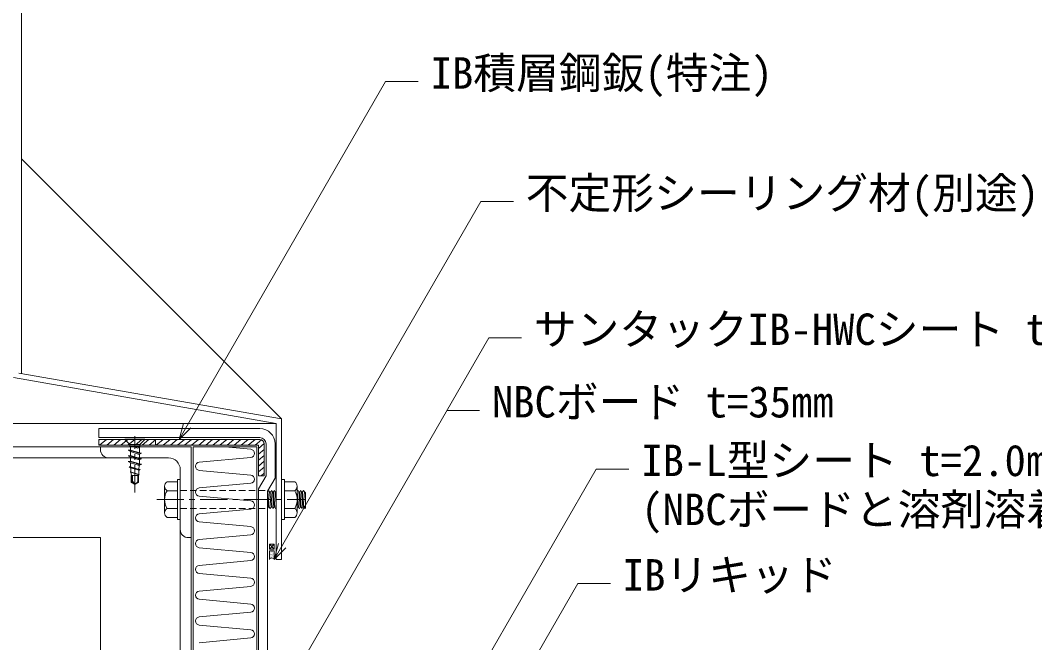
# Model space of a CAD drawing. Units: millimetres, scale not verified. Extents: x -840 to 840, y -594 to 594.
# Drawn here: x 268 to 641.2, y -74.6 to 154.2 of the extents above; entities that cross this region are included whole.
import ezdxf
from ezdxf.enums import TextEntityAlignment as Align

# ---------------------------------------------------------------- set-up
doc = ezdxf.new("R2010")
doc.units = ezdxf.units.MM
doc.header["$LTSCALE"] = 2
doc.linetypes.add('CHAIN1', pattern=[8, 5, -1, 1, -1])
doc.linetypes.add('DASHED1', pattern=[1.8, 1.2, -0.6])
for name, color, linetype, lineweight in [('0-2_文字', 5, 'Continuous', 9), ('0-6_寸法線', 7, 'Continuous', 9), ('0-7_躯体', 4, 'Continuous', 9), ('0-8_中心線', 2, 'CHAIN1', 9), ('0-9_鋼材(C型・H鋼ｅｔｃ)', 7, 'Continuous', 9), ('0-A_断熱材', 4, 'Continuous', 9), ('0-B_IBｼｰﾄ', 7, 'Continuous', 9), ('0-C_部材(積層鋼板)', 4, 'Continuous', 9), ('0-D_部材(ﾋﾞｽ類)', 7, 'Continuous', 9), ('0-E_シーリング(IBｼﾘｺｰﾝ)', 7, 'Continuous', 9)]:
    doc.layers.add(name, color=color, linetype=linetype, lineweight=lineweight)
doc.styles.add('ＭＳ ゴシック', font='')
doc.styles.get('ＭＳ ゴシック').set_extended_font_data('MS Gothic')

msp = doc.modelspace()

# ---------------------------------------------------------------- linework, layer by layer
at = {"layer": '0-6_寸法線'}
for p, q in [((326.501, 0.152), (402.417, 131.644)), ((402.417, 131.644), (414.417, 131.644)), ((361.478, -43.959), (437.395, 87.533)), ((437.395, 87.533), (449.395, 87.533)), ((424.95, 10.808), (436.95, 10.808)), ((373.347, -195.293), (479.898, -10.739)), ((479.898, -10.739), (491.898, -10.739)), ((395.169, -187.762), (473.085, -52.805)), ((473.085, -52.805), (485.085, -52.805))]:
    msp.add_line(p, q, dxfattribs=at)
for points in [[(355.012, -110.33), (440.347, 37.476), (452.347, 37.476)], [(330.743, 4.395), (326.501, 0.152), (328.054, 5.948)], [(365.721, -39.717), (361.478, -43.959), (363.031, -38.164)]]:
    msp.add_lwpolyline(points, dxfattribs=at)
at = {"layer": '0-7_躯体', "color": 7}
for p, q in [((268.545, 419.517), (268.545, 24.359)), ((364.145, 7.723), (268.545, 103.323)), ((362.145, 6.041), (265.545, 22.851)), ((364.145, 7.723), (267.545, 24.533)), ((364.145, 7.723), (364.145, -43.959)), ((330.878, -2.626), (-365.788, -2.626)), ((330.878, -2.626), (330.878, -303.656)), ((300.545, -6.626), (-335.455, -6.626)), ((326.878, -32.959), (326.878, -303.739)), ((297.545, -35.959), (297.545, -304.342))]:
    msp.add_line(p, q, dxfattribs=at)
for points in [[(362.145, 6.041), (-397.055, 6.041), (-300.455, 22.851)], [(362.145, 6.041), (362.145, -43.959), (364.145, -43.959)], [(297.545, -35.959), (-332.455, -35.959), (-332.455, -317.309)]]:
    msp.add_lwpolyline(points, dxfattribs=at)
at = {"layer": '0-8_中心線'}
for p, q in [((310.212, -19.313), (310.212, 1.301)), ((318.21, -21.959), (372.897, -21.959))]:
    msp.add_line(p, q, dxfattribs=at)
at = {"layer": '0-9_鋼材(C型・H鋼ｅｔｃ)'}
for p, q in [((322.545, -6.626), (300.545, -6.626)), ((326.878, -32.959), (326.878, -10.959))]:
    msp.add_line(p, q, dxfattribs=at)
for points in [[(297.545, -3.626), (297.545, -2.626), (330.878, -2.626)], [(330.878, -2.626), (330.878, -35.959), (329.878, -35.959)]]:
    msp.add_lwpolyline(points, dxfattribs=at)
for centre, radius, start, end in [((300.545, -3.626), 3, 180, 270), ((322.545, -10.959), 4.333, 0, 90), ((329.878, -32.959), 3, 180, 270)]:
    msp.add_arc(centre, radius, start, end, dxfattribs=at)
at = {"layer": '0-A_断熱材'}
for p, q in [((343.345, -2.626), (352.835, -3.493)), ((333.856, -8.231), (352.835, -6.497)), ((333.856, -11.235), (352.835, -12.969)), ((333.856, -17.707), (352.835, -15.974)), ((333.856, -20.712), (352.835, -22.446)), ((333.856, -27.184), (352.835, -25.45)), ((333.856, -30.188), (352.835, -31.922)), ((333.856, -36.66), (352.835, -34.927)), ((333.856, -39.665), (352.835, -41.399)), ((333.856, -46.137), (352.835, -44.403)), ((333.856, -49.141), (352.835, -50.875)), ((333.856, -55.613), (352.835, -53.88)), ((333.856, -58.618), (352.835, -60.352)), ((333.856, -65.09), (352.835, -63.356)), ((333.856, -68.094), (352.835, -69.828)), ((333.856, -74.566), (352.835, -72.833))]:
    msp.add_line(p, q, dxfattribs=at)
at = {"layer": '0-A_断熱材', "color": 7}
msp.add_lwpolyline([(355.012, -198.338), (355.012, -2.626), (331.678, -2.626), (331.678, -198.338)], close=True, dxfattribs=at)
at = {"layer": '0-A_断熱材'}
for centre, start, end in [((352.694, -4.995), 275.35135, 84.64865), ((333.996, -9.733), 95.35135, 264.64865), ((352.694, -14.471), 275.35135, 84.64865), ((333.996, -19.21), 95.35135, 264.64865), ((352.694, -23.948), 275.35135, 84.64865), ((333.996, -28.686), 95.35135, 264.64865), ((352.694, -33.424), 275.35135, 84.64865), ((333.996, -38.163), 95.35135, 264.64865), ((352.694, -42.901), 275.35135, 84.64865), ((333.996, -47.639), 95.35135, 264.64865), ((352.694, -52.377), 275.35135, 84.64865), ((333.996, -57.116), 95.35135, 264.64865), ((352.694, -61.854), 275.35135, 84.64865), ((333.996, -66.592), 95.35135, 264.64865), ((352.694, -71.33), 275.35135, 84.64865)]:
    msp.add_arc(centre, 1.509, start, end, dxfattribs=at)
at = {"layer": '0-B_IBｼｰﾄ'}
for p, q in [((356.123, 4.152), (296.878, 4.152)), ((296.878, 0.819), (296.878, 4.152)), ((356.123, 0.819), (296.878, 0.819)), ((358.456, -13.181), (358.456, -1.515)), ((361.79, -14.075), (361.79, -1.515)), ((358.456, -13.181), (355.678, -17.993)), ((361.79, -14.075), (359.012, -18.886)), ((355.678, -184.09), (355.678, -17.993)), ((359.012, -182.838), (359.012, -18.886))]:
    msp.add_line(p, q, dxfattribs=at)
for radius in [5.667, 2.333]:
    msp.add_arc((356.123, -1.515), radius, 0, 90, dxfattribs=at)
at = {"layer": '0-C_部材(積層鋼板)'}
for p, q in [((296.878, -0.078), (297.154, 0.152)), ((297.224, -1.959), (299.757, 0.152)), ((299.827, -1.959), (302.359, 0.152)), ((302.43, -1.959), (304.962, 0.152)), ((305.033, -1.959), (307.565, 0.152)), ((307.636, -1.959), (310.168, 0.152)), ((310.238, -1.959), (312.771, 0.152)), ((312.841, -1.959), (315.373, 0.152)), ((318.047, -1.959), (320.579, 0.152)), ((320.65, -1.959), (323.182, 0.152)), ((323.252, -1.959), (325.785, 0.152)), ((325.855, -1.959), (328.388, 0.152)), ((328.458, -1.959), (330.99, 0.152)), ((331.061, -1.959), (333.593, 0.152)), ((333.664, -1.959), (336.196, 0.152)), ((336.266, -1.959), (338.799, 0.152)), ((338.869, -1.959), (341.402, 0.152)), ((341.472, -1.959), (344.004, 0.152)), ((344.075, -1.959), (346.607, 0.152)), ((346.678, -1.959), (349.21, 0.152)), ((349.28, -1.959), (351.813, 0.152)), ((351.883, -1.959), (354.416, 0.152)), ((354.486, -1.959), (356.825, -0.009)), ((355.678, -3.135), (357.777, -1.386)), ((355.678, -5.305), (357.79, -3.545)), ((355.678, -7.475), (357.79, -5.715)), ((355.678, -9.645), (357.79, -7.885)), ((355.678, -11.814), (357.79, -10.054)), ((356.642, -13.181), (357.79, -12.224))]:
    msp.add_line(p, q, dxfattribs=at)
at = {"layer": '0-C_部材(積層鋼板)', "color": 7}
for p, q in [((356.123, 0.152), (296.878, 0.152)), ((296.878, 0.152), (296.878, -1.959)), ((355.645, -1.959), (296.878, -1.959)), ((355.678, -13.181), (355.678, -1.992)), ((357.79, -13.181), (357.79, -1.515)), ((357.79, -13.181), (355.678, -13.181))]:
    msp.add_line(p, q, dxfattribs=at)
at = {"layer": '0-C_部材(積層鋼板)'}
msp.add_lwpolyline([(296.878, -1.959), (296.878, 0.152), (317.79, 0.152), (317.79, -1.959)], close=True, dxfattribs=at)
for points in [[(315.444, -1.959), (317.79, -0.004), (317.976, 0.152)], [(355.638, -1.959), (317.79, -1.959), (317.79, 0.152), (356.123, 0.152)], [(357.79, -1.515), (357.79, -13.181), (355.678, -13.181), (355.678, -1.999)]]:
    msp.add_lwpolyline(points, dxfattribs=at)
for centre, radius in [((356.123, -1.515), 1.667), ((355.638, -1.999), 0.04)]:
    msp.add_arc(centre, radius, 0, 90, dxfattribs=at)
at = {"layer": '0-C_部材(積層鋼板)', "color": 7}
for centre, radius in [((356.123, -1.515), 1.667), ((355.645, -1.992), 0.0333)]:
    msp.add_arc(centre, radius, 0, 90, dxfattribs=at)
at = {"layer": '0-D_部材(ﾋﾞｽ類)'}
for p, q in [((313.888, 0.259), (306.536, 0.259)), ((306.536, 0.259), (306.536, 0.152)), ((313.888, 0.152), (306.536, 0.152)), ((308.368, -1.68), (306.536, 0.152)), ((312.056, -1.68), (313.888, 0.152)), ((313.888, 0.259), (313.888, 0.152)), ((312.056, -1.68), (308.368, -1.68)), ((308.368, -1.68), (308.368, -2.485)), ((312.056, -2.485), (308.368, -2.485)), ((308.549, -3.761), (308.549, -2.485)), ((311.243, -2.545), (311.263, -2.545)), ((311.243, -2.602), (311.263, -2.602)), ((311.878, -2.545), (311.878, -2.485)), ((311.883, -4.778), (311.883, -2.7)), ((312.056, -1.68), (312.056, -2.485)), ((308.545, -5.824), (308.545, -4.311)), ((308.545, -7.866), (308.545, -6.374)), ((311.878, -6.841), (311.878, -5.31)), ((311.878, -8.882), (311.878, -7.373)), ((308.095, -9.953), (308.572, -9.953)), ((308.095, -9.953), (308.572, -10.283)), ((308.095, -9.953), (311.797, -10.961)), ((308.572, -8.431), (308.627, -9.953)), ((311.797, -10.961), (308.572, -9.953)), ((308.572, -10.283), (311.797, -11.163)), ((308.664, -10.315), (308.76, -11.778)), ((311.705, -11.163), (311.595, -12.702)), ((311.797, -9.458), (311.705, -10.925)), ((312.127, -10.961), (311.797, -10.961)), ((308.425, -11.721), (308.627, -11.721)), ((308.425, -11.721), (308.663, -11.868)), ((308.425, -11.721), (311.705, -12.748)), ((308.663, -11.868), (311.705, -12.84)), ((308.939, -13.073), (308.76, -11.907)), ((309.042, -15.526), (309.042, -13.073)), ((310.212, -16.406), (310.212, -13.073)), ((311.272, -15.405), (311.272, -13.073)), ((311.418, -13.073), (311.595, -12.795)), ((311.797, -12.748), (311.705, -12.748)), ((308.84, -15.728), (309.042, -15.526)), ((310.212, -16.406), (308.84, -15.728)), ((310.211, -16.362), (309.042, -15.526)), ((310.179, -16.39), (311.272, -15.405)), ((310.212, -16.406), (311.528, -15.728)), ((311.272, -15.405), (311.528, -15.728)), ((321.145, -26.859), (321.145, -17.059)), ((322.021, -15.426), (325.812, -15.426)), ((325.812, -15.426), (325.812, -28.492)), ((365.212, -15.426), (365.212, -28.492)), ((369.003, -15.426), (365.212, -15.426)), ((369.878, -26.859), (369.878, -17.059)), ((322.02, -18.692), (325.812, -18.692)), ((359.012, -19.167), (359.137, -19.167)), ((359.012, -21.959), (359.262, -24.751)), ((359.137, -19.167), (359.42, -18.676)), ((359.637, -24.751), (359.137, -19.167)), ((359.42, -18.676), (359.478, -18.676)), ((359.762, -19.167), (359.478, -18.676)), ((359.762, -19.167), (360.137, -19.167)), ((359.762, -19.167), (360.262, -24.751)), ((360.137, -19.167), (360.42, -18.676)), ((360.637, -24.751), (360.137, -19.167)), ((360.42, -18.676), (360.478, -18.676)), ((360.762, -19.167), (360.478, -18.676)), ((360.762, -19.167), (361.137, -19.167)), ((360.762, -19.167), (361.262, -24.751)), ((361.137, -19.167), (361.42, -18.676)), ((361.637, -24.751), (361.137, -19.167)), ((361.42, -18.676), (361.478, -18.676)), ((361.762, -19.167), (361.478, -18.676)), ((361.762, -19.167), (362.137, -19.167)), ((361.762, -19.167), (362.145, -23.448)), ((369.003, -18.692), (365.212, -18.692)), ((369.878, -19.167), (369.895, -19.167)), ((369.895, -19.167), (370.179, -18.676)), ((370.395, -24.751), (369.895, -19.167)), ((370.179, -18.676), (370.237, -18.676)), ((370.52, -19.167), (370.237, -18.676)), ((370.52, -19.167), (370.895, -19.167)), ((370.52, -19.167), (371.02, -24.751)), ((370.895, -19.167), (371.179, -18.676)), ((371.395, -24.751), (370.895, -19.167)), ((371.179, -18.676), (371.237, -18.676)), ((371.52, -19.167), (371.237, -18.676)), ((371.52, -19.167), (371.895, -19.167)), ((371.52, -19.167), (372.02, -24.751)), ((371.895, -19.167), (372.179, -18.676)), ((372.395, -24.751), (371.895, -19.167)), ((372.179, -18.676), (372.237, -18.676)), ((372.52, -19.167), (372.237, -18.676)), ((372.52, -19.167), (372.897, -23.378)), ((372.52, -19.167), (372.897, -19.544)), ((372.897, -19.544), (372.897, -24.964)), ((325.812, -25.226), (322.02, -25.226)), ((359.262, -24.751), (359.012, -25.184)), ((359.262, -24.751), (359.637, -24.751)), ((359.637, -24.751), (359.92, -25.242)), ((359.92, -25.242), (359.978, -25.242)), ((360.262, -24.751), (359.978, -25.242)), ((360.262, -24.751), (360.637, -24.751)), ((360.637, -24.751), (360.92, -25.242)), ((360.92, -25.242), (360.978, -25.242)), ((361.262, -24.751), (360.978, -25.242)), ((361.262, -24.751), (361.637, -24.751)), ((361.637, -24.751), (361.92, -25.242)), ((361.92, -25.242), (361.978, -25.242)), ((362.145, -24.953), (361.978, -25.242)), ((365.212, -25.226), (369.003, -25.226)), ((370.02, -24.751), (369.878, -24.997)), ((370.02, -24.751), (370.395, -24.751)), ((370.395, -24.751), (370.679, -25.242)), ((370.679, -25.242), (370.737, -25.242)), ((371.02, -24.751), (370.737, -25.242)), ((371.02, -24.751), (371.395, -24.751)), ((371.395, -24.751), (371.679, -25.242)), ((371.679, -25.242), (371.737, -25.242)), ((372.02, -24.751), (371.737, -25.242)), ((372.02, -24.751), (372.395, -24.751)), ((372.395, -24.751), (372.525, -24.976)), ((372.395, -24.751), (372.679, -25.242)), ((372.679, -25.242), (372.737, -25.242)), ((372.897, -24.964), (372.737, -25.242)), ((325.812, -28.492), (322.021, -28.492)), ((365.212, -28.492), (369.003, -28.492))]:
    msp.add_line(p, q, dxfattribs=at)
at = {"layer": '0-D_部材(ﾋﾞｽ類)', "linetype": 'DASHED1'}
for p, q in [((326.878, -18.626), (359.162, -18.626)), ((326.878, -25.292), (359.012, -25.292))]:
    msp.add_line(p, q, dxfattribs=at)
at = {"layer": '0-D_部材(ﾋﾞｽ類)'}
for points in [[(311.425, -2.485), (312.115, -2.576), (311.235, -3.046), (309.472, -2.485)], [(310.872, -2.485), (310.957, -2.512), (311.098, -2.557), (311.243, -2.602), (311.263, -2.602)], [(311.05, -2.485), (311.098, -2.5), (311.243, -2.545), (311.263, -2.545)], [(311.243, -2.545), (311.327, -2.561), (311.413, -2.574), (311.499, -2.586), (311.585, -2.595), (311.671, -2.603), (311.757, -2.61), (311.841, -2.614), (311.925, -2.617), (312.007, -2.619), (312.034, -2.619)], [(311.243, -2.602), (311.317, -2.613), (311.395, -2.623), (311.476, -2.631), (311.558, -2.639), (311.643, -2.647), (311.73, -2.653), (311.818, -2.66), (311.907, -2.666), (311.943, -2.668)], [(307.747, -3.85), (308.542, -3.952), (308.765, -3.992), (308.987, -4.037), (309.207, -4.086), (309.426, -4.138), (309.643, -4.195), (309.858, -4.256), (310.072, -4.32), (310.283, -4.388), (310.492, -4.46), (310.611, -4.505), (310.733, -4.55), (310.857, -4.595), (310.984, -4.64), (311.113, -4.685), (311.245, -4.73), (311.381, -4.775), (311.519, -4.82), (311.66, -4.865), (311.805, -4.91), (311.879, -4.92), (311.957, -4.93), (312.038, -4.939), (312.121, -4.947), (312.205, -4.954), (312.292, -4.961), (312.38, -4.967), (312.469, -4.973), (312.505, -4.975)], [(307.747, -5.913), (308.542, -6.015), (308.765, -6.055), (308.987, -6.1), (309.207, -6.149), (309.426, -6.202), (309.643, -6.258), (309.858, -6.319), (310.072, -6.383), (310.283, -6.451), (310.492, -6.523), (310.611, -6.568), (310.733, -6.613), (310.857, -6.658), (310.984, -6.703), (311.113, -6.748), (311.245, -6.793), (311.381, -6.838), (311.519, -6.883), (311.66, -6.928), (311.805, -6.973), (311.879, -6.983), (311.957, -6.993), (312.038, -7.002), (312.121, -7.01), (312.205, -7.017), (312.292, -7.024), (312.38, -7.03), (312.469, -7.036), (312.505, -7.039)], [(307.908, -3.832), (308.536, -3.908), (308.756, -3.944), (308.975, -3.986), (309.193, -4.032), (309.412, -4.083), (309.629, -4.139), (309.846, -4.199), (310.063, -4.263), (310.278, -4.331), (310.492, -4.402), (310.611, -4.447), (310.733, -4.492), (310.857, -4.537), (310.984, -4.582), (311.113, -4.627), (311.245, -4.672), (311.381, -4.717), (311.519, -4.762), (311.66, -4.807), (311.805, -4.852), (311.89, -4.868), (311.975, -4.881), (312.061, -4.893), (312.148, -4.903), (312.234, -4.911), (312.319, -4.917), (312.404, -4.921), (312.487, -4.925), (312.569, -4.926), (312.596, -4.927)], [(307.908, -5.895), (308.536, -5.971), (308.756, -6.007), (308.975, -6.049), (309.193, -6.095), (309.412, -6.147), (309.629, -6.202), (309.846, -6.262), (310.063, -6.326), (310.278, -6.394), (310.492, -6.465), (310.611, -6.51), (310.733, -6.555), (310.857, -6.6), (310.984, -6.645), (311.113, -6.69), (311.245, -6.735), (311.381, -6.78), (311.519, -6.825), (311.66, -6.87), (311.805, -6.915), (311.89, -6.931), (311.975, -6.945), (312.061, -6.956), (312.148, -6.966), (312.234, -6.974), (312.319, -6.98), (312.404, -6.985), (312.487, -6.988), (312.569, -6.99), (312.596, -6.99)], [(307.747, -7.955), (308.542, -8.057), (308.765, -8.097), (308.987, -8.142), (309.207, -8.191), (309.426, -8.243), (309.643, -8.3), (309.858, -8.361), (310.072, -8.425), (310.283, -8.493), (310.492, -8.565), (310.611, -8.61), (310.733, -8.655), (310.857, -8.7), (310.984, -8.745), (311.113, -8.79), (311.245, -8.835), (311.381, -8.88), (311.519, -8.925), (311.66, -8.97), (311.805, -9.015), (311.879, -9.025), (311.957, -9.035), (312.038, -9.044), (312.121, -9.052), (312.205, -9.059), (312.292, -9.066), (312.38, -9.072), (312.469, -9.078), (312.505, -9.08)], [(307.908, -7.937), (308.536, -8.013), (308.756, -8.049), (308.975, -8.091), (309.193, -8.137), (309.412, -8.188), (309.629, -8.244), (309.846, -8.304), (310.063, -8.368), (310.278, -8.436), (310.492, -8.507), (310.611, -8.552), (310.733, -8.597), (310.857, -8.642), (310.984, -8.687), (311.113, -8.732), (311.245, -8.777), (311.381, -8.822), (311.519, -8.867), (311.66, -8.912), (311.805, -8.957), (311.89, -8.973), (311.975, -8.987), (312.061, -8.998), (312.148, -9.008), (312.234, -9.016), (312.319, -9.022), (312.404, -9.027), (312.487, -9.03), (312.569, -9.032), (312.596, -9.032)], [(311.797, -10.961), (312.127, -10.961), (311.797, -11.163)], [(308.627, -11.721), (311.705, -12.748), (311.797, -12.748), (311.705, -12.84)], [(311.528, -15.728), (311.528, -13.073), (308.84, -13.073), (308.84, -15.728)], [(310.212, -16.36), (309.335, -15.17), (309.335, -13.073)]]:
    msp.add_lwpolyline(points, dxfattribs=at)
for points in [[(307.747, -3.85), (308.572, -3.758), (311.797, -4.766), (312.677, -4.884), (311.797, -5.353), (308.572, -4.326)], [(307.747, -5.913), (308.572, -5.821), (311.797, -6.83), (312.677, -6.947), (311.797, -7.416), (308.572, -6.39)], [(307.747, -7.955), (308.572, -7.863), (311.797, -8.871), (312.677, -8.989), (311.797, -9.458), (308.572, -8.431)], [(325.812, -29.292), (326.878, -29.292), (326.878, -14.626), (325.812, -14.626)], [(365.212, -29.292), (364.145, -29.292), (364.145, -14.626), (365.212, -14.626)]]:
    msp.add_lwpolyline(points, close=True, dxfattribs=at)
for centre, radius, start, end in [((323.107, -17.059), 1.961, 123.61364, 236.37634), ((367.917, -17.059), 1.961, 303.62366, 56.38636), ((327.678, -21.959), 6.533, 150, 210), ((363.345, -21.959), 6.533, 330, 30), ((323.107, -26.859), 1.961, 123.62366, 236.38636), ((367.917, -26.859), 1.961, 303.61364, 56.37634)]:
    msp.add_arc(centre, radius, start, end, dxfattribs=at)
at = {"layer": '0-E_シーリング(IBｼﾘｺｰﾝ)'}
for p, q in [((361.478, -38.359), (359.678, -40.159)), ((361.478, -40.159), (359.678, -38.359)), ((359.878, -40.947), (359.898, -40.947)), ((361.056, -40.947), (361.076, -40.947)), ((359.731, -41.389), (359.751, -41.389)), ((359.731, -42.567), (359.751, -42.567)), ((359.731, -43.746), (359.751, -43.746)), ((359.786, -43.801), (359.806, -43.801)), ((359.878, -42.126), (359.898, -42.126)), ((359.878, -43.304), (359.898, -43.304)), ((360.025, -41.684), (360.045, -41.684)), ((360.025, -42.862), (360.045, -42.862)), ((360.113, -43.539), (360.133, -43.539)), ((360.173, -41.242), (360.193, -41.242)), ((360.173, -42.42), (360.193, -42.42)), ((360.32, -41.978), (360.34, -41.978)), ((360.32, -43.157), (360.34, -43.157)), ((360.467, -41.536), (360.487, -41.536)), ((360.467, -42.715), (360.487, -42.715)), ((360.594, -43.431), (360.614, -43.431)), ((360.614, -41.094), (360.634, -41.094)), ((360.614, -42.273), (360.634, -42.273)), ((360.762, -41.831), (360.782, -41.831)), ((360.762, -43.009), (360.782, -43.009)), ((360.909, -41.389), (360.929, -41.389)), ((360.909, -42.567), (360.929, -42.567)), ((361.056, -42.126), (361.076, -42.126)), ((361.056, -43.304), (361.076, -43.304)), ((361.204, -41.684), (361.224, -41.684)), ((361.204, -42.862), (361.224, -42.862)), ((361.351, -41.242), (361.371, -41.242)), ((361.351, -42.42), (361.371, -42.42)), ((361.351, -43.599), (361.371, -43.599)), ((361.478, -41.369), (361.498, -41.369)), ((361.478, -41.958), (361.498, -41.958)), ((361.478, -42.548), (361.498, -42.548)), ((361.478, -43.137), (361.498, -43.137)), ((361.478, -43.726), (361.498, -43.726))]:
    msp.add_line(p, q, dxfattribs=at)
msp.add_lwpolyline([(361.478, -40.159), (359.678, -40.159), (359.678, -38.359), (361.478, -38.359)], close=True, dxfattribs=at)
for points in [[(361.478, -43.959), (361.478, -40.826), (359.678, -40.826), (359.678, -43.959)], [(359.678, -43.959), (359.678, -40.826), (361.478, -40.826), (361.478, -43.959)]]:
    msp.add_lwpolyline(points, dxfattribs=at)
msp.add_arc((360.578, -44.452), 1.026, 28.69866, 151.30134, dxfattribs=at)
msp.add_arc((360.578, -44.452), 1.026, 28.69866, 151.30134, dxfattribs=at)

# ---------------------------------------------------------------- texts
at = {"layer": '0-2_文字', "color": 7, "style": 'ＭＳ ゴシック'}
for s, p in [('IB積層鋼鈑(特注)', (418.957, 125.585)), ('不定形シーリング材(別途)', (453.935, 81.474)), ('サンタックIB-HWCシート t=1.5㎜以上', (456.888, 31.417)), ('NBCボード t=35㎜', (441.491, 4.749)), ('IB-L型シート t=2.0㎜', (496.439, -16.798)), ('(NBCボードと溶剤溶着)', (496.439, -34.798)), ('IBリキッド', (489.626, -58.864))]:
    msp.add_text(s, height=11.54, dxfattribs=at).set_placement(p, align=Align.BOTTOM_LEFT)

doc.saveas('drawing.dxf')
